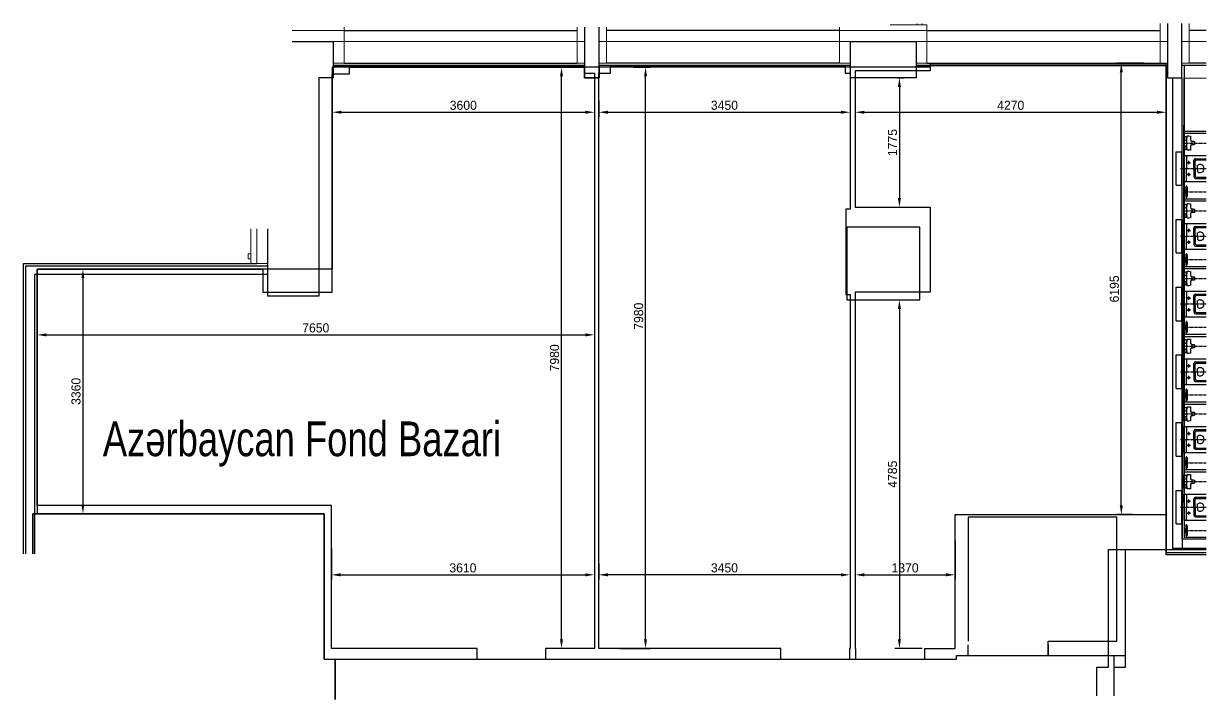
# Model space of a CAD drawing. Header units: millimetres. Extents: x 1339815 to 1379223, y -178011 to -161816.
# Drawn here: x 1339815 to 1356050, y -171096 to -161816 of the extents above; entities that cross this region are included whole.
import ezdxf

# ---------------------------------------------------------------- set-up
doc = ezdxf.new("R2010")
doc.units = ezdxf.units.MM
doc.linetypes.add('DASHDOT2', pattern=[12.7, 6.35, -3.175, 0, -3.175])
doc.linetypes.add('HIDDEN', pattern=[0.375, 0.25, -0.125])
for name, color, linetype in [('Divar-esas', 7, 'Continuous'), ('Divar-komek', 7, 'Continuous'), ('Kafel', 7, 'Continuous'), ('OFFICE_BOUNDARY', 3, 'Continuous'), ('Pencere', 7, 'Continuous'), ('Santexnika', 7, 'Continuous'), ('sutun1', 7, 'Continuous'), ('Tavan', 7, 'Continuous')]:
    doc.layers.add(name, color=color, linetype=linetype)
doc.layers.add('Fasad detali', color=37, linetype='Continuous', lineweight=20)
doc.layers.add('obl. keramogranit', color=138, linetype='Continuous', lineweight=18, true_color=0x005252)
doc.layers.add('plita', color=182, linetype='Continuous', lineweight=5, true_color=0x3a07c5)
doc.styles.add('Yazilar', font='txt', dxfattribs={"width": 0.75})

msp = doc.modelspace()

# ---------------------------------------------------------------- linework, layer by layer
at = {"color": 18, "lineweight": -3, "true_color": 0x000000}
for p, q in [((1352260, -162416), (1344050, -162416)), ((1344050, -162416), (1344050, -165186)), ((1355500, -162366), (1352260, -162366)), ((1352260, -162366), (1352260, -162416)), ((1355500, -169036), (1355500, -162366)), ((1344050, -165186), (1340000, -165186)), ((1340000, -165186), (1340000, -168546)), ((1339940, -169096), (1339940, -168546)), ((1339940, -168546), (1343940, -168546)), ((1340000, -168546), (1343940, -168546)), ((1343940, -168546), (1343940, -170546)), ((1343940, -168546), (1343940, -170546)), ((1354940, -170496), (1354940, -169036)), ((1354940, -169036), (1355500, -169036)), ((1343940, -170546), (1352620, -170546)), ((1343940, -170546), (1344090, -170546)), ((1344090, -171096), (1344090, -170546)), ((1344090, -170546), (1352620, -170546)), ((1344090, -170546), (1344090, -171096)), ((1352620, -170546), (1352620, -170496)), ((1352620, -170496), (1354780, -170496)), ((1352620, -170546), (1352620, -170496)), ((1352620, -170496), (1354780, -170496)), ((1354780, -170496), (1354780, -171046)), ((1354780, -170496), (1354940, -170496))]:
    msp.add_line(p, q, dxfattribs=at)
at = {"color": 4, "lineweight": 30}
for p, q in [((1352260, -162416), (1344050, -162416)), ((1344050, -162416), (1344050, -165186)), ((1355500, -162366), (1352260, -162366)), ((1352260, -162366), (1352260, -162416)), ((1355500, -169036), (1355500, -162366)), ((1344050, -165186), (1340000, -165186)), ((1340000, -165186), (1340000, -168546)), ((1340000, -168546), (1343940, -168546)), ((1343940, -168546), (1343940, -170546)), ((1354940, -170496), (1354940, -169036)), ((1354940, -169036), (1355500, -169036)), ((1343940, -170546), (1352620, -170546)), ((1352620, -170546), (1352620, -170496)), ((1352620, -170496), (1354780, -170496)), ((1354780, -170496), (1354940, -170496))]:
    msp.add_line(p, q, dxfattribs=at)
at = {"lineweight": 30}
for p, q in [((1352260, -162416), (1344050, -162416)), ((1344050, -162416), (1344050, -165186)), ((1355500, -162366), (1352260, -162366)), ((1352260, -162366), (1352260, -162416)), ((1355500, -169036), (1355500, -162366)), ((1344050, -165186), (1340000, -165186)), ((1340000, -165186), (1340000, -168546)), ((1340000, -168546), (1343940, -168546)), ((1343940, -168546), (1343940, -170546)), ((1354940, -170496), (1354940, -169036)), ((1354940, -169036), (1355500, -169036)), ((1343940, -170546), (1352620, -170546)), ((1352620, -170546), (1352620, -170496)), ((1352620, -170496), (1354780, -170496)), ((1354780, -170496), (1354940, -170496))]:
    msp.add_line(p, q, dxfattribs=at)
for p, q in [((1344050, -165506), (1344050, -162506)), ((1344050, -162506), (1344290, -162506)), ((1344290, -162506), (1344290, -162416)), ((1344290, -162416), (1347510, -162416)), ((1347510, -162416), (1347510, -162496)), ((1347510, -162496), (1347650, -162496)), ((1347650, -162496), (1347650, -170396)), ((1352260, -162466), (1351230, -162466)), ((1351230, -162466), (1351230, -164336)), ((1355500, -162366), (1352260, -162366)), ((1352260, -162366), (1352260, -162466)), ((1355500, -168556), (1355500, -162366)), ((1351230, -164336), (1352260, -164336)), ((1352260, -164336), (1352260, -165506)), ((1340000, -165186), (1343100, -165186)), ((1343100, -165186), (1343100, -165506)), ((1343100, -165506), (1344050, -165506)), ((1352260, -165506), (1351230, -165506)), ((1351230, -165506), (1351230, -170396)), ((1344040, -168436), (1340000, -168436)), ((1344040, -170396), (1344040, -168436)), ((1343940, -168546), (1339940, -168546)), ((1339940, -168546), (1339940, -169096)), ((1343940, -170546), (1343940, -168546)), ((1352600, -170396), (1352600, -168556)), ((1352600, -168556), (1355500, -168556)), ((1354940, -170656), (1354940, -169036)), ((1354940, -169036), (1356050, -169036)), ((1346040, -170396), (1344040, -170396)), ((1347650, -170396), (1346980, -170396)), ((1352180, -170396), (1352600, -170396))]:
    msp.add_line(p, q)
at = {"color": 0, "lineweight": -2, "transparency": 16777216}
for p, q in [((1347311, -162416), (1347136, -162416)), ((1348186, -162416), (1348414, -162416)), ((1355193, -162361), (1354821, -162361)), ((1354883, -168431), (1354883, -162486)), ((1347198, -170271), (1347198, -162541)), ((1348352, -170271), (1348352, -162541)), ((1351806, -162561), (1351899, -162561)), ((1347650, -162776), (1347650, -163096)), ((1351160, -162776), (1351160, -163096)), ((1351230, -162776), (1351230, -163096)), ((1351837, -162686), (1351837, -164211)), ((1355500, -162776), (1355500, -163096)), ((1344050, -162898), (1344050, -163096)), ((1347710, -162877), (1347710, -163096)), ((1344175, -163033), (1347525, -163033)), ((1347835, -163033), (1351035, -163033)), ((1351355, -163033), (1355375, -163033)), ((1351776, -164336), (1351899, -164336)), ((1340870, -165186), (1340566, -165186)), ((1340629, -165311), (1340629, -168421)), ((1351646, -165611), (1351899, -165611)), ((1351837, -165736), (1351837, -170271)), ((1340000, -165965), (1340000, -166153)), ((1347650, -165965), (1347650, -166153)), ((1340125, -166091), (1347525, -166091)), ((1340768, -168546), (1340566, -168546)), ((1355035, -168556), (1354821, -168556)), ((1351230, -168916), (1351230, -169449)), ((1352600, -168916), (1352600, -169449)), ((1344040, -169023), (1344040, -169449)), ((1347650, -169023), (1347650, -169449)), ((1347710, -169230), (1347710, -169449)), ((1351160, -169230), (1351160, -169449)), ((1344165, -169386), (1347525, -169386)), ((1351035, -169386), (1347835, -169386)), ((1351355, -169386), (1352475, -169386)), ((1347284, -170396), (1347136, -170396)), ((1347995, -170396), (1348414, -170396)), ((1352149, -170396), (1351774, -170396))]:
    msp.add_line(p, q, dxfattribs=at)
at = {"color": 3, "lineweight": 30}
for p, q in [((1339940, -169096), (1339940, -168546)), ((1339940, -168546), (1343940, -168546)), ((1343940, -168546), (1343940, -170546)), ((1343940, -170546), (1344090, -170546)), ((1344090, -170546), (1344090, -171096))]:
    msp.add_line(p, q, dxfattribs=at)
at = {"color": 18, "lineweight": 30, "true_color": 0x000000}
for p, q in [((1339940, -169096), (1339940, -168546)), ((1339940, -168546), (1343940, -168546)), ((1343940, -168546), (1343940, -170546)), ((1343940, -170546), (1344090, -170546)), ((1344090, -170546), (1344090, -171096))]:
    msp.add_line(p, q, dxfattribs=at)
at = {"lineweight": -3}
for p, q in [((1354705, -170656), (1354705, -169036)), ((1354705, -169036), (1356050, -169036)), ((1354545, -171046), (1354545, -170656)), ((1354545, -170656), (1354705, -170656))]:
    msp.add_line(p, q, dxfattribs=at)
at = {"color": 6, "lineweight": 30}
for p, q in [((1344090, -171096), (1344090, -170546)), ((1344090, -170546), (1352620, -170546)), ((1352620, -170546), (1352620, -170496)), ((1352620, -170496), (1354780, -170496)), ((1354780, -170496), (1354780, -171046))]:
    msp.add_line(p, q, dxfattribs=at)
for points in [[(1350210, -170396), (1347710, -170396), (1347710, -162496), (1347870, -162496), (1347870, -162396), (1351090, -162396), (1351090, -162496), (1351160, -162496), (1351160, -164366), (1351100, -164366), (1351100, -165536), (1351160, -165536), (1351160, -170396), (1351150, -170396)], [(1340000, -168436), (1340000, -165186)], [(1353880, -170296), (1354820, -170296), (1354820, -168596), (1352780, -168596), (1352780, -170296)], [(1353880, -170496), (1353880, -170296)], [(1343940, -170546), (1344090, -170546), (1346040, -170546), (1346040, -170396)], [(1346980, -170396), (1346980, -170546), (1350210, -170546), (1350210, -170396)], [(1351150, -170396), (1351150, -170546), (1351240, -170546), (1351240, -170396)], [(1352180, -170396), (1352180, -170546), (1352620, -170546), (1352620, -170496), (1352780, -170496), (1352780, -170346)], [(1353880, -170346), (1353880, -170496), (1354780, -170496), (1354780, -170656), (1354940, -170656)]]:
    msp.add_lwpolyline(points)
at = {"color": 0, "transparency": 16777216}
for points in [[(1347178, -162541), (1347219, -162541), (1347198, -162416)], [(1348331, -162541), (1348373, -162541), (1348352, -162416)], [(1354862, -162486), (1354904, -162486), (1354883, -162361)], [(1351816, -162686), (1351858, -162686), (1351837, -162561)], [(1344175, -163012), (1344175, -163054), (1344050, -163033)], [(1347525, -163012), (1347525, -163054), (1347650, -163033)], [(1347835, -163012), (1347835, -163054), (1347710, -163033)], [(1351035, -163012), (1351035, -163054), (1351160, -163033)], [(1351355, -163012), (1351355, -163054), (1351230, -163033)], [(1355375, -163012), (1355375, -163054), (1355500, -163033)], [(1351816, -164211), (1351858, -164211), (1351837, -164336)], [(1340608, -165311), (1340649, -165311), (1340629, -165186)], [(1351816, -165736), (1351858, -165736), (1351837, -165611)], [(1340125, -166070), (1340125, -166111), (1340000, -166091)], [(1347525, -166070), (1347525, -166111), (1347650, -166091)], [(1340608, -168421), (1340649, -168421), (1340629, -168546)], [(1354862, -168431), (1354904, -168431), (1354883, -168556)], [(1344165, -169365), (1344165, -169407), (1344040, -169386)], [(1347525, -169365), (1347525, -169407), (1347650, -169386)], [(1347835, -169365), (1347835, -169407), (1347710, -169386)], [(1351035, -169365), (1351035, -169407), (1351160, -169386)], [(1351355, -169365), (1351355, -169407), (1351230, -169386)], [(1352475, -169365), (1352475, -169407), (1352600, -169386)], [(1347178, -170271), (1347219, -170271), (1347198, -170396)], [(1348331, -170271), (1348373, -170271), (1348352, -170396)], [(1351816, -170271), (1351858, -170271), (1351837, -170396)]]:
    msp.add_solid(points, dxfattribs=at)
at = {"layer": 'Divar-komek'}
for p, q in [((1344215, -161911), (1347415, -161911)), ((1351015, -161911), (1347815, -161911)), ((1352215, -161911), (1355415, -161911)), ((1356050, -161911), (1355815, -161911)), ((1355585, -162561), (1355585, -169026)), ((1355715, -162561), (1355715, -168896)), ((1356050, -168896), (1355715, -168896)), ((1356050, -169026), (1355585, -169026))]:
    msp.add_line(p, q, dxfattribs=at)
at = {"layer": 'Fasad detali'}
for p, q in [((1351710, -161831), (1352215, -161831)), ((1352080, -161831), (1352080, -161816)), ((1352150, -161831), (1352150, -161816)), ((1352215, -161831), (1352215, -161911)), ((1344215, -161866), (1344215, -161911)), ((1351015, -161866), (1351015, -161911)), ((1342935, -165111), (1342935, -164636)), ((1342895, -165046), (1342895, -164976)), ((1342935, -164976), (1342895, -164976)), ((1342935, -165046), (1342895, -165046)), ((1342935, -165111), (1343015, -165111))]:
    msp.add_line(p, q, dxfattribs=at)
at = {"layer": 'Kafel'}
for p, q in [((1355745, -162391), (1355745, -168871)), ((1355715, -162561), (1355715, -168871)), ((1356050, -168871), (1355745, -168871))]:
    msp.add_line(p, q, dxfattribs=at)
at = {"layer": 'obl. keramogranit'}
for p, q in [((1355415, -162361), (1355415, -161816)), ((1355815, -162361), (1355815, -161816)), ((1343500, -161911), (1344215, -161911)), ((1344215, -162361), (1344215, -161911)), ((1347415, -162361), (1347415, -161866)), ((1347815, -162361), (1347815, -161866)), ((1352215, -161911), (1351015, -161911)), ((1351015, -162361), (1351015, -161911)), ((1352215, -162361), (1352215, -161911)), ((1344065, -162361), (1344215, -162361)), ((1347515, -162361), (1347415, -162361)), ((1347715, -162361), (1347815, -162361)), ((1351015, -162361), (1351165, -162361)), ((1352215, -162361), (1352065, -162361)), ((1355515, -162361), (1355415, -162361)), ((1355715, -162361), (1355815, -162361)), ((1343015, -164636), (1343015, -165111)), ((1343015, -165111), (1343165, -165111))]:
    msp.add_line(p, q, dxfattribs=at)
at = {"layer": 'OFFICE_BOUNDARY'}
msp.add_lwpolyline([(1354780, -170496), (1354940, -170496), (1354940, -169036), (1355500, -169036), (1355500, -162366), (1352260, -162366), (1352260, -162416), (1344050, -162416), (1344050, -165186), (1340000, -165186), (1340000, -168546), (1343940, -168546), (1343940, -170546), (1352620, -170546), (1352620, -170496), (1354780, -170496)], close=True, dxfattribs=at)
at = {"layer": 'Pencere'}
for p, q in [((1344065, -162391), (1347515, -162391)), ((1344215, -162361), (1347415, -162361)), ((1351165, -162391), (1347715, -162391)), ((1351015, -162361), (1347815, -162361)), ((1352065, -162391), (1355515, -162391)), ((1352215, -162361), (1355415, -162361)), ((1356050, -162391), (1355715, -162391)), ((1356050, -162361), (1355815, -162361)), ((1339815, -165111), (1343015, -165111)), ((1339815, -169096), (1339815, -165111)), ((1339845, -165141), (1343165, -165141)), ((1339845, -169096), (1339845, -165141))]:
    msp.add_line(p, q, dxfattribs=at)
at = {"layer": 'plita', "linetype": 'HIDDEN', "ltscale": 5}
for p, q in [((1344065, -162061), (1347515, -162061)), ((1351165, -162061), (1347715, -162061)), ((1352065, -162061), (1355515, -162061)), ((1356050, -162061), (1355715, -162061)), ((1339965, -165261), (1343165, -165261)), ((1339965, -165261), (1339965, -169096)), ((1339965, -165261), (1339965, -169096))]:
    msp.add_line(p, q, dxfattribs=at)
at = {"layer": 'Santexnika'}
for p, q in [((1355745, -163291), (1356050, -163291)), ((1355745, -163321), (1356050, -163321)), ((1355745, -163549), (1355745, -163363)), ((1355773, -163371), (1355773, -163415)), ((1355786, -163376), (1355773, -163376)), ((1355784, -163409), (1355773, -163409)), ((1355849, -163435), (1355849, -163477)), ((1355635, -163576), (1355715, -163576)), ((1355635, -164036), (1355635, -163576)), ((1355715, -164036), (1355715, -163576)), ((1355745, -163984), (1355745, -163629)), ((1355745, -163629), (1356050, -163629)), ((1355773, -163541), (1355773, -163498)), ((1355784, -163503), (1355773, -163503)), ((1355786, -163536), (1355773, -163536)), ((1355778, -163629), (1355778, -163806)), ((1355778, -163984), (1355778, -163806)), ((1355787, -163726), (1355831, -163726)), ((1355809, -163748), (1355809, -163702)), ((1355879, -163806), (1355879, -163692)), ((1355879, -163806), (1355879, -163920)), ((1355895, -163806), (1355895, -163708)), ((1355895, -163806), (1355895, -163904)), ((1355901, -163671), (1356050, -163671)), ((1355916, -163687), (1356050, -163687)), ((1355931, -163806), (1355931, -163760)), ((1355931, -163806), (1355931, -163853)), ((1355787, -163887), (1355831, -163887)), ((1355809, -163909), (1355809, -163864)), ((1355901, -163941), (1356050, -163941)), ((1355916, -163925), (1356050, -163925)), ((1355635, -164036), (1355715, -164036)), ((1355745, -163984), (1356050, -163984)), ((1355745, -164097), (1355745, -164156)), ((1355763, -164148), (1355763, -164104)), ((1355774, -164110), (1355763, -164110)), ((1355774, -164201), (1355774, -164051)), ((1355774, -164061), (1355791, -164061)), ((1355784, -164061), (1355784, -164051)), ((1355791, -164191), (1355791, -164061)), ((1355745, -164221), (1356050, -164221)), ((1355745, -164251), (1356050, -164251)), ((1355745, -164479), (1355745, -164293)), ((1355774, -164143), (1355763, -164143)), ((1355774, -164191), (1355791, -164191)), ((1355784, -164201), (1355784, -164191)), ((1355773, -164301), (1355773, -164345)), ((1355786, -164306), (1355773, -164306)), ((1355784, -164339), (1355773, -164339)), ((1355773, -164471), (1355773, -164428)), ((1355784, -164433), (1355773, -164433)), ((1355849, -164365), (1355849, -164407)), ((1355635, -164506), (1355715, -164506)), ((1355635, -164966), (1355635, -164506)), ((1355715, -164966), (1355715, -164506)), ((1355745, -164914), (1355745, -164559)), ((1355745, -164559), (1356050, -164559)), ((1355786, -164466), (1355773, -164466)), ((1355778, -164559), (1355778, -164736)), ((1355879, -164736), (1355879, -164622)), ((1355901, -164601), (1356050, -164601)), ((1355916, -164617), (1356050, -164617)), ((1355778, -164914), (1355778, -164736)), ((1355787, -164656), (1355831, -164656)), ((1355809, -164678), (1355809, -164632)), ((1355879, -164736), (1355879, -164850)), ((1355895, -164736), (1355895, -164638)), ((1355895, -164736), (1355895, -164834)), ((1355931, -164736), (1355931, -164690)), ((1355931, -164736), (1355931, -164783)), ((1355745, -164914), (1356050, -164914)), ((1355787, -164817), (1355831, -164817)), ((1355809, -164839), (1355809, -164794)), ((1355901, -164871), (1356050, -164871)), ((1355916, -164855), (1356050, -164855)), ((1355635, -164966), (1355715, -164966)), ((1355745, -165027), (1355745, -165086)), ((1355763, -165078), (1355763, -165034)), ((1355774, -165040), (1355763, -165040)), ((1355774, -165073), (1355763, -165073)), ((1355774, -165131), (1355774, -164981)), ((1355774, -164991), (1355791, -164991)), ((1355784, -164991), (1355784, -164981)), ((1355791, -165121), (1355791, -164991)), ((1355745, -165151), (1356050, -165151)), ((1355745, -165181), (1356050, -165181)), ((1355745, -165409), (1355745, -165223)), ((1355773, -165231), (1355773, -165275)), ((1355786, -165236), (1355773, -165236)), ((1355784, -165269), (1355773, -165269)), ((1355774, -165121), (1355791, -165121)), ((1355784, -165131), (1355784, -165121)), ((1355773, -165401), (1355773, -165358)), ((1355784, -165363), (1355773, -165363)), ((1355786, -165396), (1355773, -165396)), ((1355849, -165295), (1355849, -165337)), ((1355635, -165436), (1355715, -165436)), ((1355635, -165896), (1355635, -165436)), ((1355715, -165896), (1355715, -165436)), ((1355745, -165844), (1355745, -165489)), ((1355745, -165489), (1356050, -165489)), ((1355778, -165489), (1355778, -165666)), ((1355787, -165586), (1355831, -165586)), ((1355809, -165608), (1355809, -165562)), ((1355879, -165666), (1355879, -165552)), ((1355895, -165666), (1355895, -165568)), ((1355901, -165531), (1356050, -165531)), ((1355916, -165547), (1356050, -165547)), ((1355778, -165844), (1355778, -165666)), ((1355787, -165747), (1355831, -165747)), ((1355809, -165769), (1355809, -165724)), ((1355879, -165666), (1355879, -165780)), ((1355895, -165666), (1355895, -165764)), ((1355931, -165666), (1355931, -165620)), ((1355931, -165666), (1355931, -165713)), ((1355635, -165896), (1355715, -165896)), ((1355745, -165844), (1356050, -165844)), ((1355774, -166061), (1355774, -165911)), ((1355774, -165921), (1355791, -165921)), ((1355784, -165921), (1355784, -165911)), ((1355791, -166051), (1355791, -165921)), ((1355901, -165801), (1356050, -165801)), ((1355916, -165785), (1356050, -165785)), ((1355745, -165957), (1355745, -166016)), ((1355745, -166081), (1356050, -166081)), ((1355763, -166008), (1355763, -165964)), ((1355774, -165970), (1355763, -165970)), ((1355774, -166003), (1355763, -166003)), ((1355774, -166051), (1355791, -166051)), ((1355784, -166061), (1355784, -166051)), ((1355745, -166111), (1356050, -166111)), ((1355745, -166339), (1355745, -166153)), ((1355773, -166161), (1355773, -166205)), ((1355786, -166166), (1355773, -166166)), ((1355784, -166199), (1355773, -166199)), ((1355849, -166225), (1355849, -166267)), ((1355635, -166366), (1355715, -166366)), ((1355635, -166826), (1355635, -166366)), ((1355715, -166826), (1355715, -166366)), ((1355773, -166331), (1355773, -166288)), ((1355784, -166293), (1355773, -166293)), ((1355786, -166326), (1355773, -166326)), ((1355745, -166774), (1355745, -166419)), ((1355745, -166419), (1356050, -166419)), ((1355778, -166419), (1355778, -166596)), ((1355787, -166516), (1355831, -166516)), ((1355809, -166538), (1355809, -166492)), ((1355879, -166596), (1355879, -166482)), ((1355895, -166596), (1355895, -166498)), ((1355901, -166461), (1356050, -166461)), ((1355916, -166477), (1356050, -166477)), ((1355931, -166596), (1355931, -166550)), ((1355778, -166774), (1355778, -166596)), ((1355787, -166677), (1355831, -166677)), ((1355809, -166699), (1355809, -166654)), ((1355879, -166596), (1355879, -166710)), ((1355895, -166596), (1355895, -166694)), ((1355901, -166731), (1356050, -166731)), ((1355916, -166715), (1356050, -166715)), ((1355931, -166596), (1355931, -166643)), ((1355635, -166826), (1355715, -166826)), ((1355745, -166774), (1356050, -166774)), ((1355745, -166887), (1355745, -166946)), ((1355763, -166938), (1355763, -166894)), ((1355774, -166991), (1355774, -166841)), ((1355774, -166851), (1355791, -166851)), ((1355784, -166851), (1355784, -166841)), ((1355791, -166981), (1355791, -166851)), ((1355745, -167011), (1356050, -167011)), ((1355745, -167011), (1356050, -167011)), ((1355745, -167041), (1356050, -167041)), ((1355745, -167041), (1356050, -167041)), ((1355774, -166900), (1355763, -166900)), ((1355774, -166933), (1355763, -166933)), ((1355774, -166981), (1355791, -166981)), ((1355784, -166991), (1355784, -166981)), ((1355745, -167269), (1355745, -167083)), ((1355773, -167091), (1355773, -167135)), ((1355786, -167096), (1355773, -167096)), ((1355784, -167129), (1355773, -167129)), ((1355773, -167261), (1355773, -167218)), ((1355849, -167155), (1355849, -167197)), ((1355635, -167296), (1355715, -167296)), ((1355635, -167756), (1355635, -167296)), ((1355715, -167756), (1355715, -167296)), ((1355745, -167704), (1355745, -167349)), ((1355745, -167349), (1356050, -167349)), ((1355784, -167223), (1355773, -167223)), ((1355786, -167256), (1355773, -167256)), ((1355778, -167349), (1355778, -167526)), ((1355778, -167704), (1355778, -167526)), ((1355787, -167446), (1355831, -167446)), ((1355809, -167468), (1355809, -167422)), ((1355879, -167526), (1355879, -167412)), ((1355879, -167526), (1355879, -167640)), ((1355895, -167526), (1355895, -167428)), ((1355895, -167526), (1355895, -167624)), ((1355901, -167391), (1356050, -167391)), ((1355916, -167407), (1356050, -167407)), ((1355931, -167526), (1355931, -167480)), ((1355931, -167526), (1355931, -167573)), ((1355745, -167704), (1356050, -167704)), ((1355787, -167607), (1355831, -167607)), ((1355809, -167629), (1355809, -167584)), ((1355901, -167661), (1356050, -167661)), ((1355916, -167645), (1356050, -167645)), ((1355635, -167756), (1355715, -167756)), ((1355745, -167817), (1355745, -167876)), ((1355763, -167868), (1355763, -167824)), ((1355774, -167830), (1355763, -167830)), ((1355774, -167863), (1355763, -167863)), ((1355774, -167921), (1355774, -167771)), ((1355774, -167781), (1355791, -167781)), ((1355784, -167781), (1355784, -167771)), ((1355791, -167911), (1355791, -167781)), ((1355745, -167941), (1356050, -167941)), ((1355745, -167941), (1356050, -167941)), ((1355745, -167971), (1356050, -167971)), ((1355745, -167971), (1356050, -167971)), ((1355745, -168199), (1355745, -168013)), ((1355773, -168021), (1355773, -168065)), ((1355786, -168026), (1355773, -168026)), ((1355774, -167911), (1355791, -167911)), ((1355784, -167921), (1355784, -167911)), ((1355784, -168059), (1355773, -168059)), ((1355773, -168191), (1355773, -168148)), ((1355784, -168153), (1355773, -168153)), ((1355786, -168186), (1355773, -168186)), ((1355849, -168085), (1355849, -168127)), ((1355635, -168226), (1355715, -168226)), ((1355635, -168686), (1355635, -168226)), ((1355715, -168686), (1355715, -168226)), ((1355745, -168634), (1355745, -168279)), ((1355745, -168279), (1356050, -168279)), ((1355778, -168279), (1355778, -168456)), ((1355809, -168398), (1355809, -168352)), ((1355879, -168456), (1355879, -168342)), ((1355901, -168321), (1356050, -168321)), ((1355916, -168337), (1356050, -168337)), ((1355778, -168634), (1355778, -168456)), ((1355787, -168376), (1355831, -168376)), ((1355809, -168559), (1355809, -168514)), ((1355879, -168456), (1355879, -168570)), ((1355895, -168456), (1355895, -168358)), ((1355895, -168456), (1355895, -168554)), ((1355931, -168456), (1355931, -168410)), ((1355931, -168456), (1355931, -168503)), ((1355745, -168634), (1356050, -168634)), ((1355787, -168537), (1355831, -168537)), ((1355901, -168591), (1356050, -168591)), ((1355916, -168575), (1356050, -168575)), ((1355635, -168686), (1355715, -168686)), ((1355745, -168747), (1355745, -168806)), ((1355763, -168798), (1355763, -168754)), ((1355774, -168760), (1355763, -168760)), ((1355774, -168793), (1355763, -168793)), ((1355774, -168851), (1355774, -168701)), ((1355774, -168711), (1355791, -168711)), ((1355774, -168841), (1355791, -168841)), ((1355784, -168711), (1355784, -168701)), ((1355784, -168851), (1355784, -168841)), ((1355791, -168841), (1355791, -168711))]:
    msp.add_line(p, q, dxfattribs=at)
at = {"layer": 'Santexnika', "color": 26, "linetype": 'DASHDOT2', "true_color": 0x791e15}
for p, q in [((1355745, -163456), (1356050, -163456)), ((1355695, -163806), (1356050, -163806)), ((1355745, -164126), (1356050, -164126)), ((1355745, -164386), (1356050, -164386)), ((1355695, -164736), (1356050, -164736)), ((1355745, -165056), (1356050, -165056)), ((1355745, -165316), (1356050, -165316)), ((1355695, -165666), (1356050, -165666)), ((1355745, -165986), (1356050, -165986)), ((1355745, -166246), (1356050, -166246)), ((1355695, -166596), (1356050, -166596)), ((1355745, -166916), (1356050, -166916)), ((1355745, -167176), (1356050, -167176)), ((1355695, -167526), (1356050, -167526)), ((1355745, -167846), (1356050, -167846)), ((1355745, -168106), (1356050, -168106)), ((1355695, -168456), (1356050, -168456)), ((1355745, -168776), (1356050, -168776))]:
    msp.add_line(p, q, dxfattribs=at)
at = {"layer": 'Santexnika'}
for centre in [(1355809, -163726), (1355809, -163887), (1355809, -164656), (1355809, -164817), (1355809, -165586), (1355809, -165747), (1355809, -166516), (1355809, -166677), (1355809, -167446), (1355809, -167607), (1355809, -168376), (1355809, -168537)]:
    msp.add_circle(centre, 11.1, dxfattribs=at)
at = {"layer": 'Santexnika', "extrusion": (0, 0, -1)}
for centre, radius, start, end in [((-1355737, -163459), 95.7, 94.816, 110.1457), ((-1355737, -163327), 95.7, -110.1457, -94.816), ((-1355767, -163376), 8.09, 112.9919, 138.4956), ((-1355767, -163409), 8.09, -138.4956, -112.9919), ((-1356656, -163456), 873, -6.4995, 6.4995), ((-1355798, -163560), 203, 87.1749, 99.4367), ((-1352425, -163635), 3417, 175.3885, 176.452), ((-1355849, -163422), 12.7, -90.1961, -3.548), ((-1355849, -163490), 12.7, 3.548, 90.1961), ((-1355852, -163435), 3.69, 2.5378, 73.278), ((-1355852, -163477), 3.69, -73.278, -2.5378), ((-1355852, -163802), 371, 89.9348, 94.1243), ((-1355852, -163110), 371, -94.1243, -89.9348), ((-1355849, -163456), 37.6, 141.0864, -141.0864), ((-1355885, -163438), 3.74, 16.9044, 166.3079), ((-1355885, -163475), 3.74, -166.3079, -16.9044), ((-1355752, -163456), 137, 171.8724, -171.8724), ((-1355737, -163586), 95.7, 94.816, 110.1457), ((-1355737, -163454), 95.7, -110.1457, -94.816), ((-1355767, -163503), 8.09, 112.9919, 138.4956), ((-1355767, -163536), 8.09, -138.4956, -112.9919), ((-1355798, -163353), 203, -99.4367, -87.1749), ((-1352425, -163278), 3417, -176.452, -175.3885), ((-1355737, -164389), 95.7, 94.816, 110.1457), ((-1356656, -164386), 873, -6.4995, 6.4995), ((-1355798, -164490), 203, 87.1749, 99.4367), ((-1352425, -164565), 3417, 175.3885, 176.452), ((-1355737, -164257), 95.7, -110.1457, -94.816), ((-1355737, -164516), 95.7, 94.816, 110.1457), ((-1355767, -164306), 8.09, 112.9919, 138.4956), ((-1355767, -164339), 8.09, -138.4956, -112.9919), ((-1355767, -164433), 8.09, 112.9919, 138.4956), ((-1352425, -164208), 3417, -176.452, -175.3885), ((-1355849, -164352), 12.7, -90.1961, -3.548), ((-1355849, -164420), 12.7, 3.548, 90.1961), ((-1355852, -164365), 3.69, 2.5378, 73.278), ((-1355852, -164407), 3.69, -73.278, -2.5378), ((-1355852, -164732), 371, 89.9348, 94.1243), ((-1355852, -164040), 371, -94.1243, -89.9348), ((-1355849, -164386), 37.6, 141.0864, -141.0864), ((-1355885, -164368), 3.74, 16.9044, 166.3079), ((-1355885, -164405), 3.74, -166.3079, -16.9044), ((-1355752, -164386), 137, 171.8724, -171.8724), ((-1355737, -164384), 95.7, -110.1457, -94.816), ((-1355767, -164466), 8.09, -138.4956, -112.9919), ((-1355798, -164283), 203, -99.4367, -87.1749), ((-1355737, -165319), 95.7, 94.816, 110.1457), ((-1355767, -165236), 8.09, 112.9919, 138.4956), ((-1356656, -165316), 873, -6.4995, 6.4995), ((-1355798, -165420), 203, 87.1749, 99.4367), ((-1352425, -165495), 3417, 175.3885, 176.452), ((-1355737, -165187), 95.7, -110.1457, -94.816), ((-1355737, -165446), 95.7, 94.816, 110.1457), ((-1355737, -165314), 95.7, -110.1457, -94.816), ((-1355767, -165269), 8.09, -138.4956, -112.9919), ((-1355767, -165363), 8.09, 112.9919, 138.4956), ((-1355767, -165396), 8.09, -138.4956, -112.9919), ((-1355798, -165213), 203, -99.4367, -87.1749), ((-1352425, -165138), 3417, -176.452, -175.3885), ((-1355849, -165282), 12.7, -90.1961, -3.548), ((-1355849, -165350), 12.7, 3.548, 90.1961), ((-1355852, -165295), 3.69, 2.5378, 73.278), ((-1355852, -165337), 3.69, -73.278, -2.5378), ((-1355852, -165662), 371, 89.9348, 94.1243), ((-1355852, -164970), 371, -94.1243, -89.9348), ((-1355849, -165316), 37.6, 141.0864, -141.0864), ((-1355885, -165298), 3.74, 16.9044, 166.3079), ((-1355885, -165335), 3.74, -166.3079, -16.9044), ((-1355752, -165316), 137, 171.8724, -171.8724), ((-1355737, -166249), 95.7, 94.816, 110.1457), ((-1355737, -166117), 95.7, -110.1457, -94.816), ((-1355767, -166166), 8.09, 112.9919, 138.4956), ((-1355767, -166199), 8.09, -138.4956, -112.9919), ((-1356656, -166246), 873, -6.4995, 6.4995), ((-1355798, -166350), 203, 87.1749, 99.4367), ((-1352425, -166425), 3417, 175.3885, 176.452), ((-1355849, -166212), 12.7, -90.1961, -3.548), ((-1355852, -166225), 3.69, 2.5378, 73.278), ((-1355852, -166592), 371, 89.9348, 94.1243), ((-1355849, -166246), 37.6, 141.0864, -141.0864), ((-1355885, -166228), 3.74, 16.9044, 166.3079), ((-1355752, -166246), 137, 171.8724, -171.8724), ((-1355737, -166376), 95.7, 94.816, 110.1457), ((-1355737, -166244), 95.7, -110.1457, -94.816), ((-1355767, -166293), 8.09, 112.9919, 138.4956), ((-1355767, -166326), 8.09, -138.4956, -112.9919), ((-1355798, -166143), 203, -99.4367, -87.1749), ((-1352425, -166068), 3417, -176.452, -175.3885), ((-1355849, -166280), 12.7, 3.548, 90.1961), ((-1355852, -166267), 3.69, -73.278, -2.5378), ((-1355852, -165900), 371, -94.1243, -89.9348), ((-1355885, -166265), 3.74, -166.3079, -16.9044), ((-1355737, -167179), 95.7, 94.816, 110.1457), ((-1355737, -167047), 95.7, -110.1457, -94.816), ((-1355737, -167306), 95.7, 94.816, 110.1457), ((-1355767, -167096), 8.09, 112.9919, 138.4956), ((-1355767, -167129), 8.09, -138.4956, -112.9919), ((-1355767, -167223), 8.09, 112.9919, 138.4956), ((-1356656, -167176), 873, -6.4995, 6.4995), ((-1355798, -167280), 203, 87.1749, 99.4367), ((-1352425, -167355), 3417, 175.3885, 176.452), ((-1352425, -166998), 3417, -176.452, -175.3885), ((-1355849, -167142), 12.7, -90.1961, -3.548), ((-1355849, -167210), 12.7, 3.548, 90.1961), ((-1355852, -167155), 3.69, 2.5378, 73.278), ((-1355852, -167197), 3.69, -73.278, -2.5378), ((-1355852, -167522), 371, 89.9348, 94.1243), ((-1355852, -166830), 371, -94.1243, -89.9348), ((-1355849, -167176), 37.6, 141.0864, -141.0864), ((-1355885, -167158), 3.74, 16.9044, 166.3079), ((-1355885, -167195), 3.74, -166.3079, -16.9044), ((-1355752, -167176), 137, 171.8724, -171.8724), ((-1355737, -167174), 95.7, -110.1457, -94.816), ((-1355767, -167256), 8.09, -138.4956, -112.9919), ((-1355798, -167073), 203, -99.4367, -87.1749), ((-1355737, -168109), 95.7, 94.816, 110.1457), ((-1355767, -168026), 8.09, 112.9919, 138.4956), ((-1356656, -168106), 873, -6.4995, 6.4995), ((-1355798, -168210), 203, 87.1749, 99.4367), ((-1352425, -168285), 3417, 175.3885, 176.452), ((-1355737, -167977), 95.7, -110.1457, -94.816), ((-1355737, -168236), 95.7, 94.816, 110.1457), ((-1355737, -168104), 95.7, -110.1457, -94.816), ((-1355767, -168059), 8.09, -138.4956, -112.9919), ((-1355767, -168153), 8.09, 112.9919, 138.4956), ((-1355767, -168186), 8.09, -138.4956, -112.9919), ((-1352425, -167928), 3417, -176.452, -175.3885), ((-1355849, -168072), 12.7, -90.1961, -3.548), ((-1355849, -168140), 12.7, 3.548, 90.1961), ((-1355852, -168085), 3.69, 2.5378, 73.278), ((-1355852, -168127), 3.69, -73.278, -2.5378), ((-1355852, -168452), 371, 89.9348, 94.1243), ((-1355852, -167760), 371, -94.1243, -89.9348), ((-1355849, -168106), 37.6, 141.0864, -141.0864), ((-1355885, -168088), 3.74, 16.9044, 166.3079), ((-1355885, -168125), 3.74, -166.3079, -16.9044), ((-1355752, -168106), 137, 171.8724, -171.8724), ((-1355798, -168003), 203, -99.4367, -87.1749)]:
    msp.add_arc(centre, radius, start, end, dxfattribs=at)
at = {"layer": 'Santexnika'}
for centre, radius, start, end in [((1355901, -163692), 21.6, 89.5761, 178.3144), ((1355916, -163709), 21.6, 89.5761, 178.3144), ((1355963, -163808), 57.5, 32.0212, 123.5551), ((1355935, -163808), 82.9, 1.6164, 22.147), ((1355935, -163804), 82.9, -22.147, -1.6164), ((1355901, -163920), 21.6, -178.3144, -89.5761), ((1355916, -163903), 21.6, -178.3144, -89.5761), ((1355963, -163805), 57.5, -123.5551, -32.0212), ((1355740, -164134), 37.4, 57.4456, 81.9817), ((1355757, -164110), 8.09, 41.5044, 67.0081), ((1355779, -164051), 5, 0, 180), ((1355740, -164119), 37.4, -81.9817, -57.4456), ((1355757, -164143), 8.09, -67.0081, -41.5044), ((1355779, -164201), 5, 180, 0), ((1355901, -164622), 21.6, 89.5761, 178.3144), ((1355916, -164639), 21.6, 89.5761, 178.3144), ((1355963, -164738), 57.5, 32.0212, 123.5551), ((1355963, -164735), 57.5, -123.5551, -32.0212), ((1355935, -164738), 82.9, 1.6164, 22.147), ((1355935, -164734), 82.9, -22.147, -1.6164), ((1355901, -164850), 21.6, -178.3144, -89.5761), ((1355916, -164833), 21.6, -178.3144, -89.5761), ((1355740, -165064), 37.4, 57.4456, 81.9817), ((1355740, -165049), 37.4, -81.9817, -57.4456), ((1355757, -165040), 8.09, 41.5044, 67.0081), ((1355757, -165073), 8.09, -67.0081, -41.5044), ((1355779, -164981), 5, 0, 180), ((1355779, -165131), 5, 180, 0), ((1355901, -165552), 21.6, 89.5761, 178.3144), ((1355916, -165569), 21.6, 89.5761, 178.3144), ((1355963, -165668), 57.5, 32.0212, 123.5551), ((1355963, -165665), 57.5, -123.5551, -32.0212), ((1355935, -165668), 82.9, 1.6164, 22.147), ((1355935, -165664), 82.9, -22.147, -1.6164), ((1355779, -165911), 5, 0, 180), ((1355901, -165780), 21.6, -178.3144, -89.5761), ((1355916, -165763), 21.6, -178.3144, -89.5761), ((1355740, -165994), 37.4, 57.4456, 81.9817), ((1355740, -165979), 37.4, -81.9817, -57.4456), ((1355757, -165970), 8.09, 41.5044, 67.0081), ((1355757, -166003), 8.09, -67.0081, -41.5044), ((1355779, -166061), 5, 180, 0), ((1355901, -166482), 21.6, 89.5761, 178.3144), ((1355916, -166499), 21.6, 89.5761, 178.3144), ((1355963, -166598), 57.5, 32.0212, 123.5551), ((1355935, -166598), 82.9, 1.6164, 22.147), ((1355901, -166710), 21.6, -178.3144, -89.5761), ((1355916, -166693), 21.6, -178.3144, -89.5761), ((1355963, -166595), 57.5, -123.5551, -32.0212), ((1355935, -166594), 82.9, -22.147, -1.6164), ((1355740, -166924), 37.4, 57.4456, 81.9817), ((1355757, -166900), 8.09, 41.5044, 67.0081), ((1355779, -166841), 5, 0, 180), ((1355740, -166909), 37.4, -81.9817, -57.4456), ((1355757, -166933), 8.09, -67.0081, -41.5044), ((1355779, -166991), 5, 180, 0), ((1355901, -167412), 21.6, 89.5761, 178.3144), ((1355916, -167429), 21.6, 89.5761, 178.3144), ((1355963, -167528), 57.5, 32.0212, 123.5551), ((1355935, -167528), 82.9, 1.6164, 22.147), ((1355935, -167524), 82.9, -22.147, -1.6164), ((1355901, -167640), 21.6, -178.3144, -89.5761), ((1355916, -167623), 21.6, -178.3144, -89.5761), ((1355963, -167525), 57.5, -123.5551, -32.0212), ((1355740, -167854), 37.4, 57.4456, 81.9817), ((1355757, -167830), 8.09, 41.5044, 67.0081), ((1355757, -167863), 8.09, -67.0081, -41.5044), ((1355779, -167771), 5, 0, 180), ((1355740, -167839), 37.4, -81.9817, -57.4456), ((1355779, -167921), 5, 180, 0), ((1355901, -168342), 21.6, 89.5761, 178.3144), ((1355916, -168359), 21.6, 89.5761, 178.3144), ((1355963, -168458), 57.5, 32.0212, 123.5551), ((1355963, -168455), 57.5, -123.5551, -32.0212), ((1355935, -168458), 82.9, 1.6164, 22.147), ((1355935, -168454), 82.9, -22.147, -1.6164), ((1355901, -168570), 21.6, -178.3144, -89.5761), ((1355916, -168553), 21.6, -178.3144, -89.5761), ((1355740, -168784), 37.4, 57.4456, 81.9817), ((1355740, -168769), 37.4, -81.9817, -57.4456), ((1355757, -168760), 8.09, 41.5044, 67.0081), ((1355757, -168793), 8.09, -67.0081, -41.5044), ((1355779, -168701), 5, 0, 180), ((1355779, -168851), 5, 180, 0)]:
    msp.add_arc(centre, radius, start, end, dxfattribs=at)
at = {"layer": 'sutun1'}
for p, q in [((1355515, -161816), (1355515, -162561)), ((1355715, -162561), (1355715, -161816)), ((1347515, -161866), (1347515, -162561)), ((1347715, -162561), (1347715, -161866)), ((1343500, -162061), (1344065, -162061)), ((1344065, -162061), (1344065, -162561)), ((1343865, -162561), (1343865, -165561)), ((1344065, -162561), (1343865, -162561)), ((1347515, -162561), (1347715, -162561)), ((1355515, -162561), (1355715, -162561)), ((1343165, -165561), (1343165, -164636)), ((1343865, -165561), (1343165, -165561))]:
    msp.add_line(p, q, dxfattribs=at)
at = {"layer": 'sutun1', "color": 22}
for p, q in [((1347515, -162391), (1344065, -162391)), ((1344065, -162391), (1344065, -162561)), ((1347515, -162561), (1347515, -162391)), ((1351165, -162391), (1347715, -162391)), ((1347715, -162391), (1347715, -162561)), ((1351165, -162561), (1351165, -162391)), ((1355500, -162391), (1352065, -162391)), ((1352065, -162391), (1352065, -162561)), ((1355500, -169111), (1355500, -162391)), ((1344065, -162561), (1343865, -162561)), ((1343865, -162561), (1343865, -165561)), ((1347715, -162561), (1347515, -162561)), ((1352065, -162561), (1351165, -162561)), ((1343165, -165261), (1339965, -165261)), ((1339965, -165261), (1339965, -169096)), ((1343165, -165561), (1343165, -165261)), ((1343865, -165561), (1343165, -165561)), ((1356050, -169111), (1355500, -169111))]:
    msp.add_line(p, q, dxfattribs=at)
at = {"layer": 'sutun1', "color": 134}
for p, q in [((1355721, -169041), (1355745, -162561)), ((1355745, -162561), (1356050, -162564)), ((1356050, -169044), (1355721, -169041))]:
    msp.add_line(p, q, dxfattribs=at)
at = {"layer": 'sutun1'}
for points in [[(1351165, -162061), (1352065, -162061), (1352065, -162561), (1351165, -162561)], [(1351115, -165611), (1352115, -165611), (1352115, -164611), (1351115, -164611)]]:
    msp.add_lwpolyline(points, close=True, dxfattribs=at)
at = {"layer": 'Tavan'}
for p in [(1355500, -162391), (1356050, -169086)]:
    msp.add_line(p, (1355500, -169086), dxfattribs=at)

# ---------------------------------------------------------------- texts
at = {"color": 0, "transparency": 16777216, "char_height": 125, "attachment_point": 5}
for s, insert in [('3600', (1345850, -162938)), ('3450', (1349435, -162938)), ('4270', (1353365, -162938)), ('7650', (1343825, -165995)), ('3610', (1345845, -169291)), ('3450', (1349435, -169291)), ('1370', (1351915, -169291))]:
    msp.add_mtext(s, dxfattribs=dict(at, insert=insert))
at = {"color": 0, "transparency": 16777216, "char_height": 125, "attachment_point": 5, "rotation": 90}
for s, insert in [('1775', (1351742, -163449)), ('6195', (1354788, -165459)), ('7980', (1348257, -165834)), ('7980', (1347103, -166406)), ('3360', (1340534, -166866)), ('4785', (1351742, -168004))]:
    msp.add_mtext(s, dxfattribs=dict(at, insert=insert))
at = {"layer": 'Divar-esas', "insert": (1340902, -167280), "char_height": 476.52, "attachment_point": 1, "style": 'Yazilar'}
msp.add_mtext_dynamic_manual_height_columns('{\\f@Arial Unicode MS|b0|i0|c0|p34;Azərbaycan Fond Bazari }', width=6713.7, gutter_width=199, heights=[-616], dxfattribs=at)

doc.saveas('drawing.dxf')
